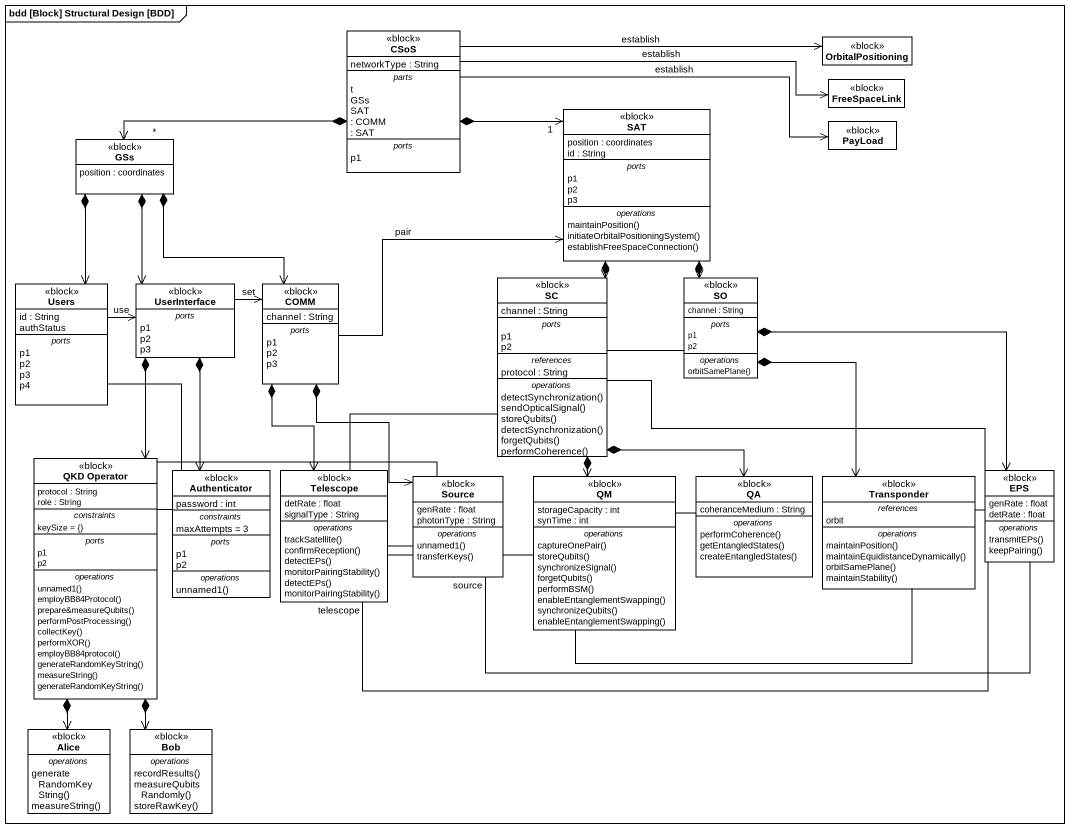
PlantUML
@startuml
mainframe bdd [Block] Structural Design [BDD]
hide circle
hide empty members
class CSoS <<block>> {
  networkType : String
  -- parts --
  t
  GSs
  SAT
  : COMM
  : SAT
  -- ports --
  p1
}
class OrbitalPositioning <<block>>
class FreeSpaceLink <<block>>
class SAT <<block>> {
  position : coordinates
  id : String
  -- ports --
  p1
  p2
  p3
  -- operations --
  maintainPosition()
  initiateOrbitalPositioningSystem()
  establishFreeSpaceConnection()
}
class PayLoad <<block>>
class GSs <<block>> {
  position : coordinates
}
class Users <<block>> {
  id : String
  authStatus
  -- ports --
  p1
  p2
  p3
  p4
}
class UserInterface <<block>> {
  -- ports --
  p1
  p2
  p3
}
class COMM <<block>> {
  channel : String
  -- ports --
  p1
  p2
  p3
}
class SC <<block>> {
  channel : String
  -- ports --
  p1
  p2
  -- references --
  protocol : String
  -- operations --
  detectSynchronization()
  sendOpticalSignal()
  storeQubits()
  detectSynchronization()
  forgetQubits()
  performCoherence()
}
class SO <<block>> {
  channel : String
  -- ports --
  p1
  p2
  -- operations --
  orbitSamePlane()
}
class "QKD Operator" as QKD_Operator <<block>> {
  protocol : String
  role : String
  -- constraints --
  keySize = {}
  -- ports --
  p1
  p2
  -- operations --
  unnamed1()
  employBB84Protocol()
  prepare&measureQubits()
  performPostProcessing()
  collectKey()
  performXOR()
  employBB84protocol()
  generateRandomKeyString()
  measureString()
  generateRandomKeyString()
}
class Authenticator <<block>> {
  password : int
  -- constraints --
  maxAttempts = 3
  -- ports --
  p1
  p2
  -- operations --
  unnamed1()
}
class Telescope <<block>> {
  detRate : float
  signalType : String
  -- operations --
  trackSatellite()
  confirmReception()
  detectEPs()
  monitorPairingStability()
  detectEPs()
  monitorPairingStability()
}
class Source <<block>> {
  genRate : float
  photonType : String
  -- operations --
  unnamed1()
  transferKeys()
}
class QM <<block>> {
  storageCapacity : int
  synTime : int
  -- operations --
  captureOnePair()
  storeQubits()
  synchronizeSignal()
  forgetQubits()
  performBSM()
  enableEntanglementSwapping()
  synchronizeQubits()
  enableEntanglementSwapping()
}
class QA <<block>> {
  coheranceMedium : String
  -- operations --
  performCoherence()
  getEntangledStates()
  createEntangledStates()
}
class Transponder <<block>> {
  -- references --
  orbit
  -- operations --
  maintainPosition()
  maintainEquidistanceDynamically()
  orbitSamePlane()
  maintainStability()
}
class EPS <<block>> {
  genRate : float
  detRate : float
  -- operations --
  transmitEPs()
  keepPairing()
}
class Alice <<block>> {
  -- operations --
  generateRandomKeyString()
  measureString()
}
class Bob <<block>> {
  -- operations --
  recordResults()
  measureQubitsRandomly()
  storeRawKey()
}
CSoS -right-> OrbitalPositioning : establish
CSoS -right-> FreeSpaceLink : establish
CSoS *-right-> "1" SAT
CSoS -right-> PayLoad : establish
CSoS *-left-> "*" GSs
SAT *--> SC
SAT *--> SO
GSs *--> Users
GSs *--> UserInterface
GSs *--> COMM
Users -right-> UserInterface : use
Users -- Authenticator
UserInterface -right-> COMM : set
UserInterface *--> QKD_Operator
UserInterface *--> Authenticator
COMM -right-> SAT : pair
COMM *--> Telescope
COMM *--> Source
SC -right- SO
SC *--> QM
SC *--> QA
SC -right- EPS
SO *--> Transponder
SO *--> EPS
QKD_Operator -right- Source
QKD_Operator *--> Alice
QKD_Operator *--> Bob
Authenticator -left- QKD_Operator
Telescope -up- SC
Telescope -right- QM
Telescope "telescope" -right- EPS
Source -left- Telescope
Source "source" -right- EPS
QM -right- QA
QM -right- Transponder
Transponder -right- EPS
@enduml
